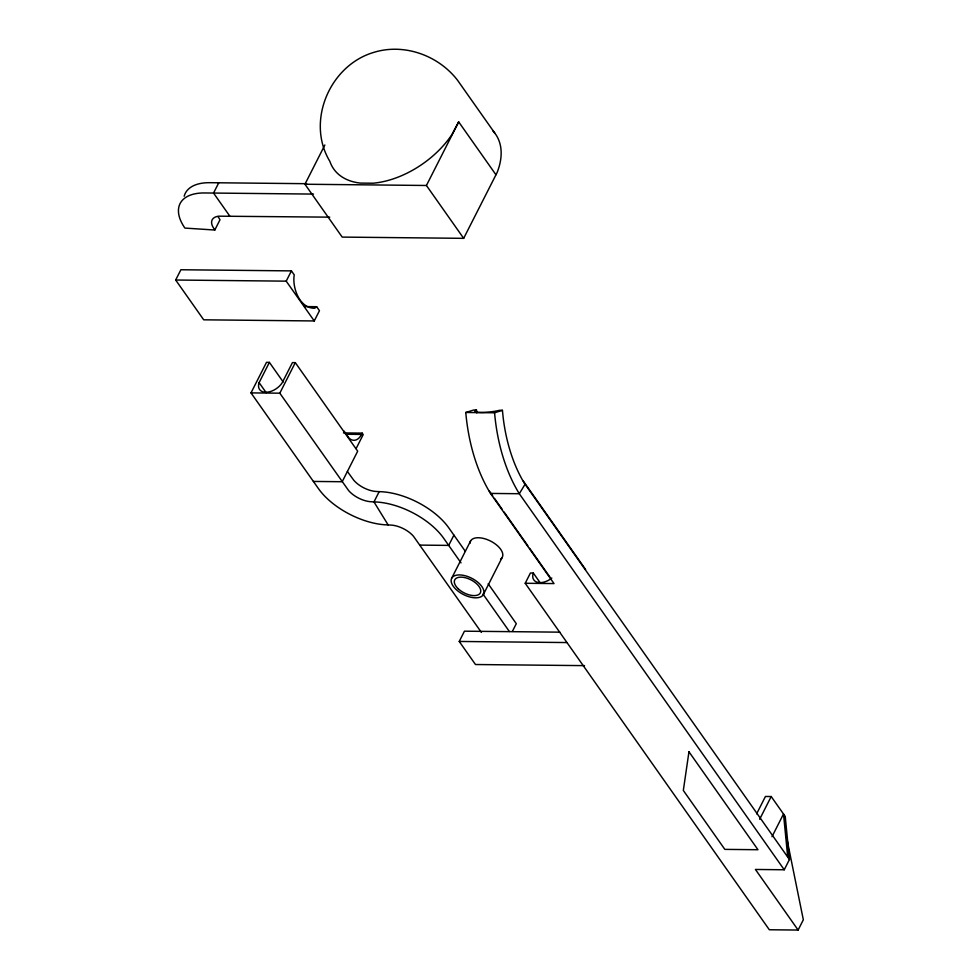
<?xml version="1.0" encoding="UTF-8"?>
<svg xmlns="http://www.w3.org/2000/svg" width="979" height="979" viewBox="0 0 979 979"><rect width="100%" height="100%" fill="white"/><g stroke="black" fill="none" stroke-linecap="round" stroke-linejoin="round"><path stroke-width="1.47" d="M218.758 182.792L213.544 193.059L229.808 216.126M175.669 280.018L180.882 269.751L291.424 270.889L294.226 274.866C292.036 287.765 299.635 308.507 314.663 308.25L316.658 306.708L319.46 310.686L314.259 320.953L203.705 319.815L175.669 280.018L286.211 281.157L314.259 320.953M313.488 194.087L204.538 192.961A55.705 28.526 26.9 0 0 184.909 228.083L214.793 230.028L220.006 219.761L218.06 216.616M492.963 130.966A76.178 47.065 -35.2 0 1 497.112 172.537L463.667 238.338L342.185 237.089L304.958 184.236L324.857 144.99M286.211 281.157L291.424 270.889M481.411 632.41L413.456 536.235A19.727 10.108 26.9 0 0 392.224 525.172L388.125 524.915A55.705 28.526 26.9 0 1 318.481 488.656L251.003 392.885L266.508 362.34L269.384 362.365L283.249 382.055M313.39 481.435L342.197 481.729L357.69 451.184L295.303 362.634L292.427 362.609L282.136 382.887A14.514 8.97 -35.2 0 1 265.798 392.261A14.514 8.97 -35.2 0 1 259.105 382.642L269.384 362.365M461.011 562.864L443.609 538.181A55.705 28.526 26.9 0 0 373.966 501.921L369.878 501.652A19.727 10.108 26.9 0 1 348.646 490.601L279.81 393.179L295.303 362.634M463.667 238.338L426.428 185.484L458.686 121.885L495.925 174.739M344.131 431.152L348.989 438.041A16.496 9.839 -89.4 0 0 361.532 434.419L362.193 433.122L343.482 432.926M356.099 448.602L363.221 434.578L362.193 433.122M465.331 551.348L448.823 527.914A55.705 28.526 26.9 0 0 379.179 491.654L373.966 501.921L388.125 524.915M453.913 535.134L448.7 545.401L419.905 545.107M451.711 578.173L470.581 540.983M584.524 665.634L475.488 664.521L459.237 641.453L464.45 631.186L559.853 632.165M483.357 594.583A17.83 9.129 26.9 0 0 463.446 575.346A17.83 9.129 26.9 0 0 455.81 589.199A17.83 9.129 26.9 0 0 483.357 594.583L502.227 557.394M786.602 837.388L803.331 919.783L798.118 930.05L769.323 929.756L525.209 583.276L530.422 573.009L533.298 573.033L540.322 583.007M512.396 631.382L516.3 623.684L488.178 583.778M756.62 813.855L765.431 796.478L771.195 796.527L785.231 816.449L789.441 859.501L784.24 869.768L755.433 869.462L798.118 930.05M759.667 819.264L771.195 796.527M771.978 836.727L783.506 814.002L787.728 857.053M458.686 121.885L451.711 134.906A76.178 47.065 -35.2 0 1 372.901 183.22L360.211 183.085A76.178 47.065 -35.2 0 1 329.874 161.388C305.815 121.653 329.568 65.507 373.599 52.438C403.984 42.929 438.311 55.313 457.499 80.192L494.738 133.046M465.771 412.477L473.616 410.042L476.492 410.066A14.501 2.191 -5.9 0 0 480.762 412.44A14.501 2.191 -5.9 0 0 499.523 410.311L502.423 410.336L503.169 417.605A129.473 77.255 -89.4 0 0 521.954 479.086L525.025 484.336L519.298 493.722L490.503 493.428A142.824 85.222 -89.4 0 1 465.771 412.477L494.566 412.771L502.423 410.336M306.586 183.697L209.739 182.694A55.705 28.526 26.9 0 0 184.174 196.241M304.958 184.236L426.428 185.484M329.752 217.154L218.831 216.175A19.727 10.108 26.9 0 0 212.859 226.883L214.793 230.028M304.542 306.574L316.658 306.708M251.003 392.885L279.81 393.179M345.697 434.26L361.532 434.419M525.209 583.276L554.004 583.57L490.503 493.428M459.237 641.453L566.755 642.554M379.179 491.654L375.092 491.385A19.727 10.108 26.9 0 1 353.847 480.334L347.398 471.462M523.214 480.946L585.601 569.497M524.511 483.455L789.441 859.501M784.24 869.768L519.298 493.722A142.824 85.222 -89.4 0 1 494.566 412.771M489.206 490.92L492.718 495.912M494.481 498.397L502.386 509.631M504.148 512.115L527.865 545.792M529.627 548.289L550.712 578.222M482.977 594.045L509.337 631.455M259.105 382.642L266.129 392.616M476.492 410.066L476.797 412.979M551.826 578.099A14.514 8.97 -35.2 0 1 537.422 582.309A14.514 8.97 -35.2 0 1 533.298 573.033M469.981 543.333A17.83 9.129 26.9 0 1 490.809 541.191A17.83 9.129 26.9 0 1 500.55 559.18M688.959 751.774L683.33 790.457L724.839 849.38L757.966 849.723L688.959 751.774M458.086 588.648A14.355 7.355 26.9 0 0 480.285 592.98A14.355 7.355 26.9 0 0 464.242 577.488A14.355 7.355 26.9 0 0 458.086 588.648"/></g></svg>
